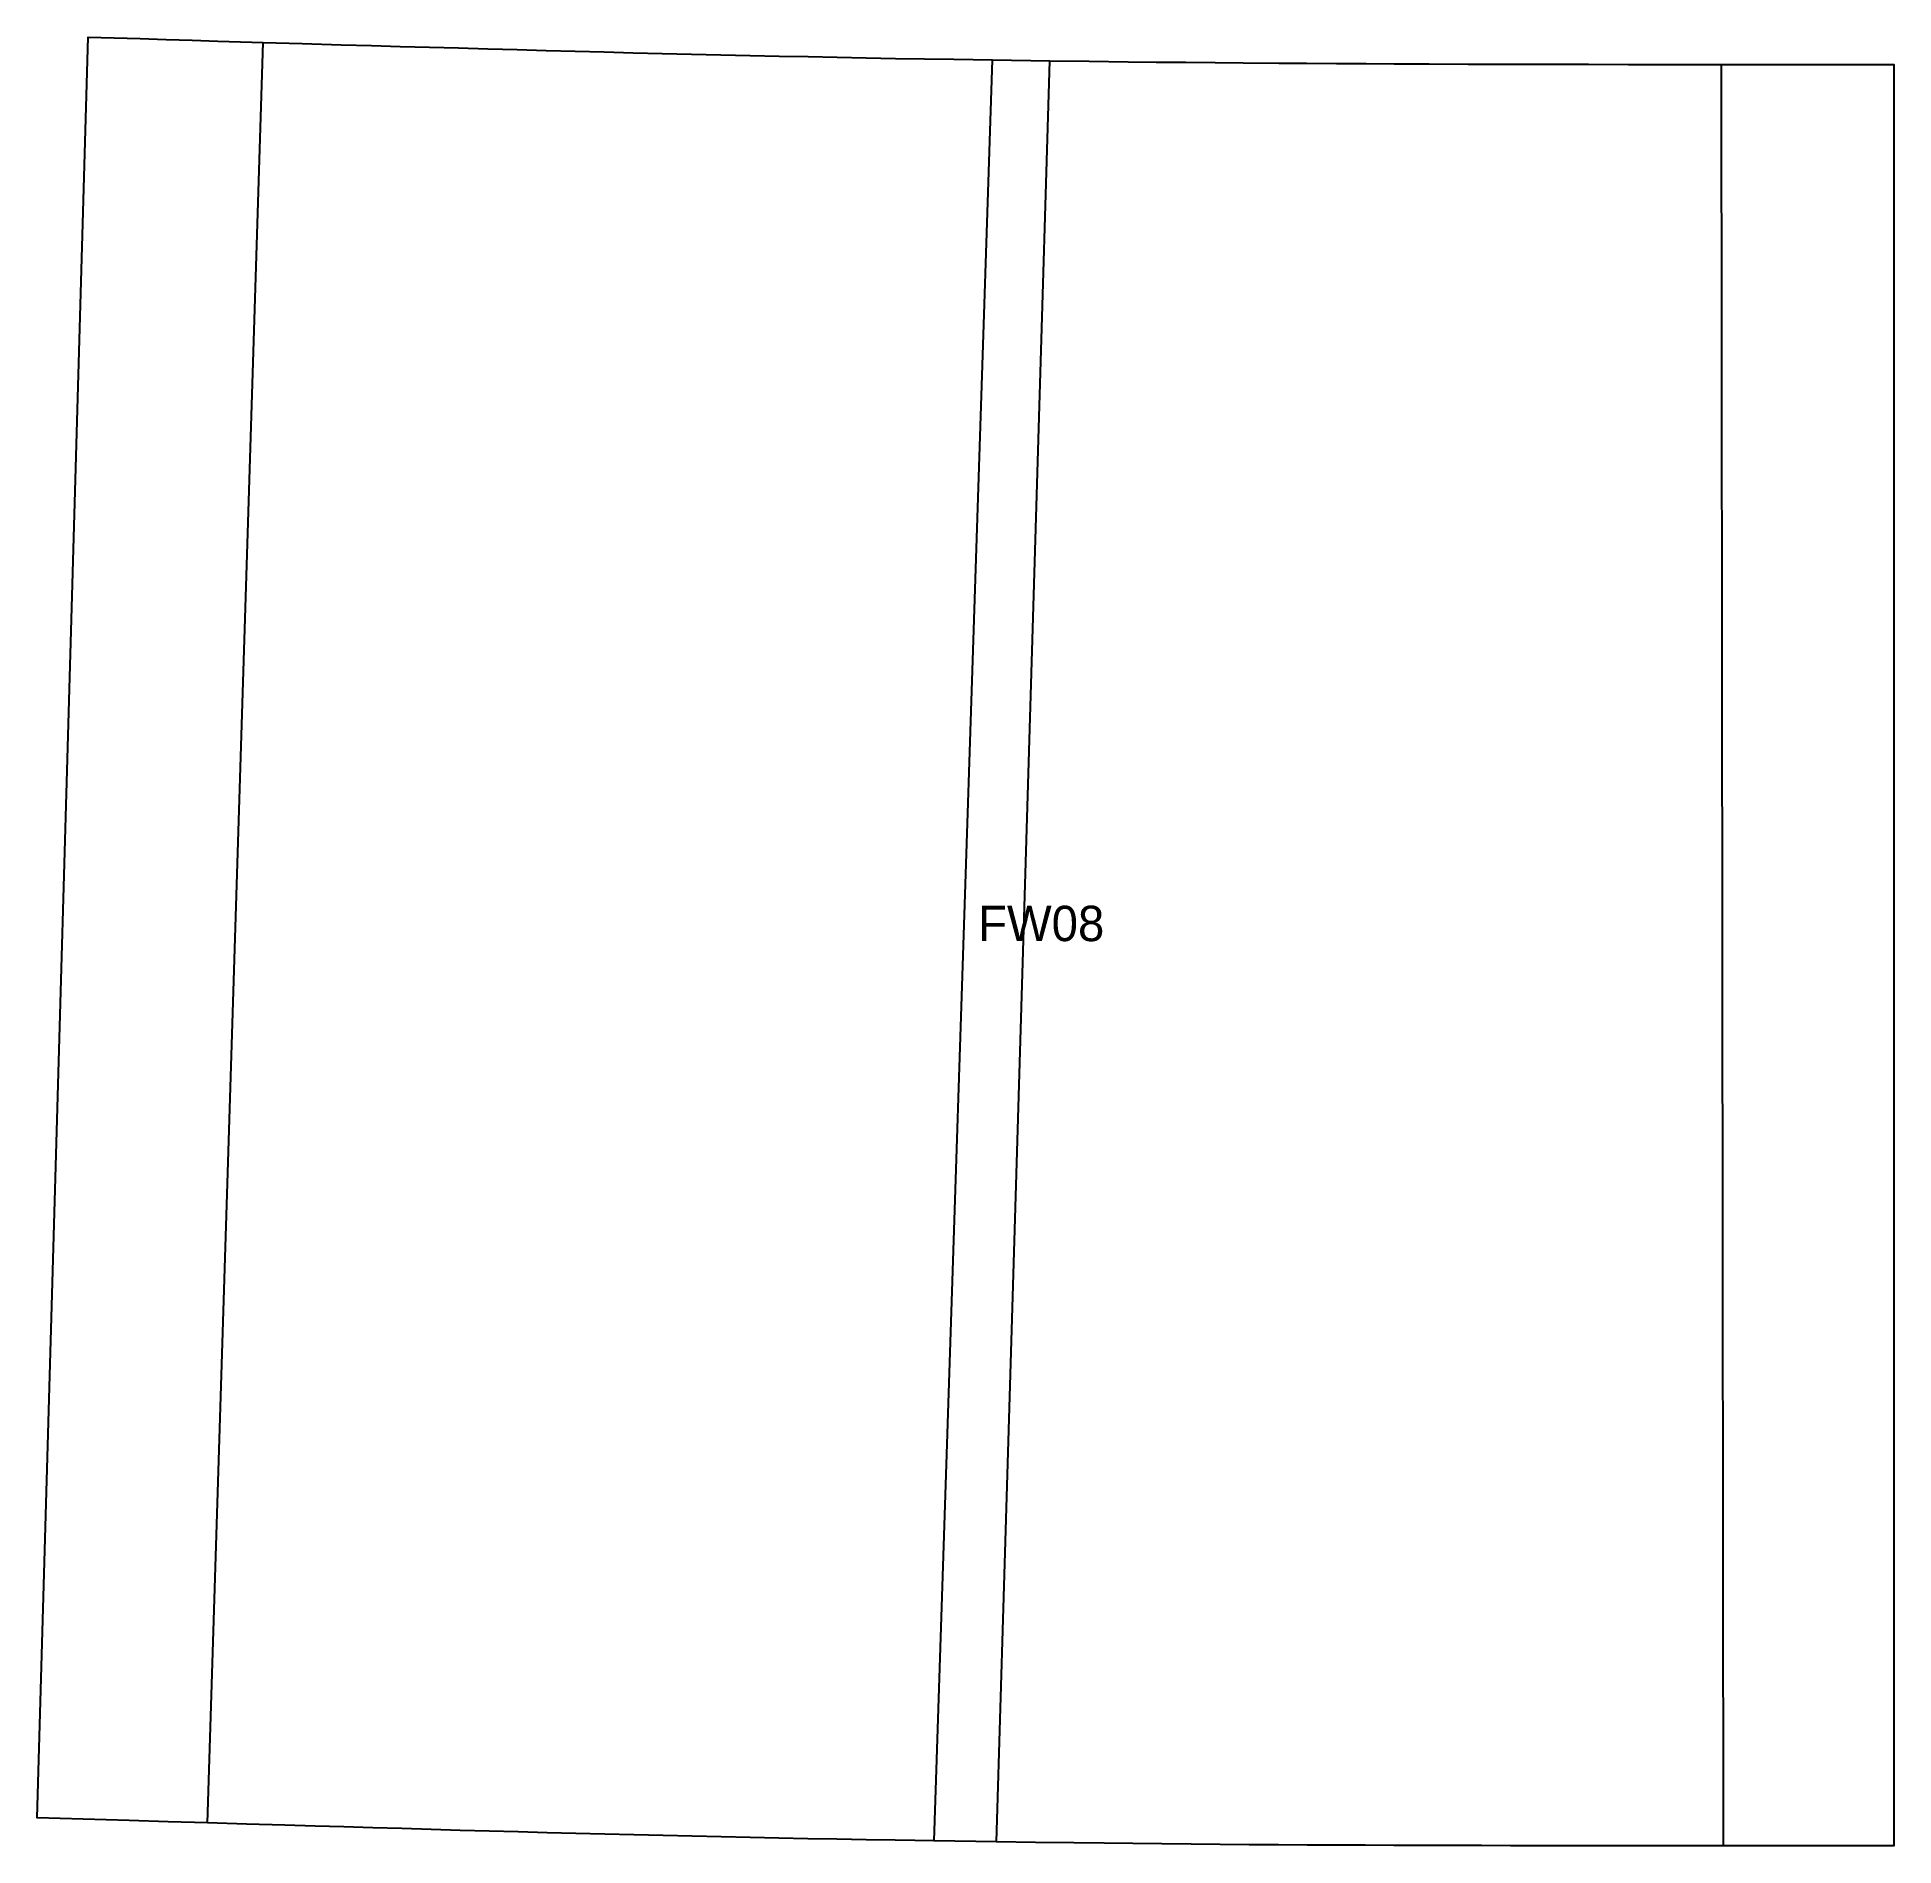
# Model space of a CAD drawing. Header units: millimetres. Extents: x -138 to 20, y 5 to 158.
import ezdxf

# ---------------------------------------------------------------- set-up
doc = ezdxf.new("R2010")
doc.units = ezdxf.units.MM
for name, color, linetype in [('CUT', 7, 'Continuous'), ('LABEL_DO_NOT_CUT', 3, 'Continuous'), ('MARK_DO_NOT_CUT', 5, 'Continuous')]:
    doc.layers.add(name, color=color, linetype=linetype)

msp = doc.modelspace()

# ---------------------------------------------------------------- linework, layer by layer
at = {"layer": 'CUT'}
msp.add_lwpolyline([(-123.32, 6.95), (-126.64, 7.05), (-129.96, 7.15), (-133.85, 7.27), (-137.75, 7.38), (-133.42, 158.32), (-131.22, 158.25), (-129.02, 158.19), (-126.82, 158.12), (-124.62, 158.06), (-122.43, 157.99), (-120.51, 157.93), (-118.59, 157.87), (-118.59, 157.87), (-115.28, 157.77), (-111.99, 157.68), (-109.43, 157.61), (-106.98, 157.54), (-104.51, 157.47), (-102.04, 157.4), (-99.56, 157.33), (-97.08, 157.26), (-94.61, 157.19), (-92.15, 157.13), (-89.69, 157.07), (-87.23, 157), (-84.77, 156.94), (-82.29, 156.88), (-79.8, 156.83), (-77.33, 156.77), (-74.86, 156.72), (-72.41, 156.67), (-69.95, 156.62), (-67.49, 156.57), (-65.02, 156.52), (-62.54, 156.48), (-60.05, 156.44), (-58.42, 156.41), (-56.8, 156.39), (-56.8, 156.39), (-55.18, 156.37), (-53.55, 156.34), (-51.93, 156.32), (-51.93, 156.32), (-48.6, 156.28), (-45.28, 156.24), (-42.91, 156.21), (-40.41, 156.19), (-37.92, 156.16), (-35.55, 156.14), (-32.53, 156.12), (-30.17, 156.11), (-27.64, 156.09), (-25.11, 156.08), (-22.74, 156.06), (-19.79, 156.05), (-16.46, 156.04), (-14.1, 156.03), (-11.63, 156.03), (-9.27, 156.02), (-6.27, 156.02), (-2.88, 156.01), (-0.5, 156), (2.07, 156), (3.53, 156), (5, 156), (5, 156), (7.2, 156), (9.39, 156), (11.58, 156), (13.77, 156), (15.96, 156), (17.78, 156), (19.6, 156), (19.6, 5), (16.28, 5), (12.96, 5), (9.06, 5), (5.16, 5), (5.16, 5), (3.51, 5), (1.86, 5.01), (-0.62, 5), (-3.09, 5), (-5.55, 5), (-8, 5.01), (-10.45, 5.01), (-12.89, 5.01), (-15.35, 5.02), (-17.81, 5.02), (-20.29, 5.03), (-22.76, 5.04), (-25.21, 5.05), (-27.66, 5.06), (-30.11, 5.07), (-32.56, 5.09), (-35.02, 5.1), (-37.49, 5.12), (-39.96, 5.14), (-42.43, 5.16), (-44.88, 5.19), (-47.33, 5.22), (-49.88, 5.25), (-53.15, 5.29), (-56.45, 5.34), (-56.45, 5.34), (-61.73, 5.42), (-61.73, 5.42), (-63.38, 5.45), (-65.03, 5.47), (-67.5, 5.52), (-69.97, 5.56), (-72.43, 5.6), (-74.89, 5.65), (-77.33, 5.7), (-79.78, 5.76), (-82.23, 5.81), (-84.7, 5.87), (-87.17, 5.93), (-89.64, 5.99), (-92.1, 6.05), (-94.54, 6.11), (-96.99, 6.18), (-99.44, 6.25), (-101.9, 6.31), (-104.37, 6.38), (-106.84, 6.46), (-109.3, 6.53), (-111.75, 6.6), (-114.2, 6.67), (-116.75, 6.75), (-120.02, 6.85), (-123.32, 6.95)], close=True, dxfattribs=at)
at = {"layer": 'MARK_DO_NOT_CUT'}
for points in [[(-123.32, 6.95), (-118.59, 157.87)], [(-61.73, 5.42), (-56.8, 156.39)], [(-56.45, 5.34), (-51.93, 156.32)], [(5.16, 5), (5, 156)]]:
    msp.add_lwpolyline(points, dxfattribs=at)

# ---------------------------------------------------------------- texts
at = {"layer": 'LABEL_DO_NOT_CUT'}
msp.add_text('FW08', height=3, dxfattribs=at).set_placement((-58.01, 81.69))

doc.saveas('drawing.dxf')
